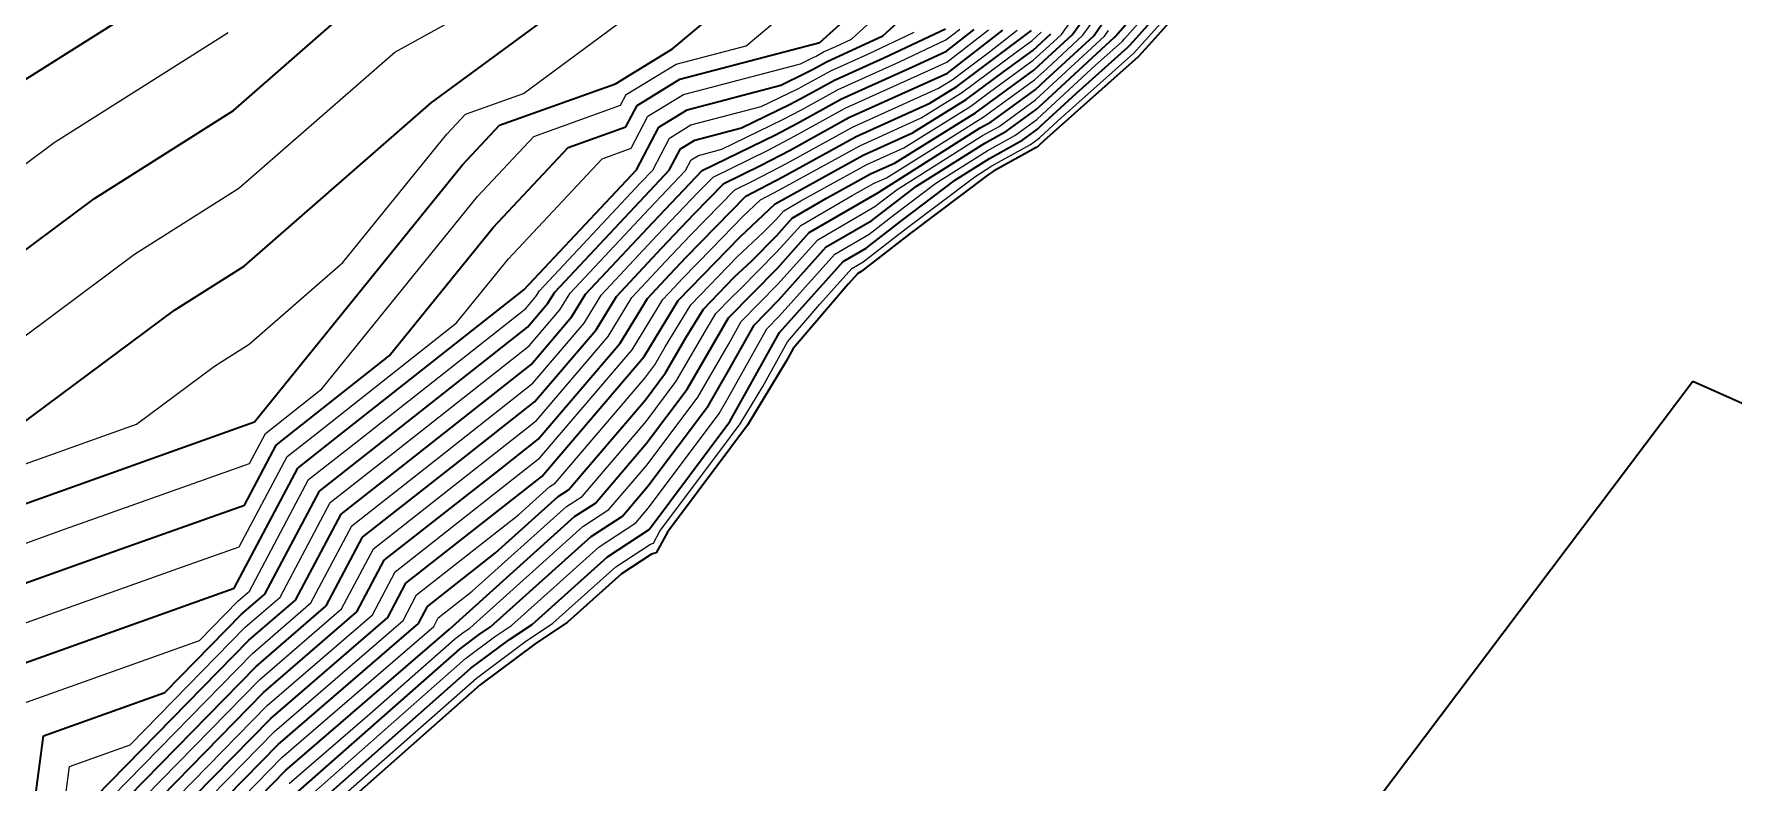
# Model space of a CAD drawing. Header units: millimetres. Extents: x -859836 to 307983, y -308065 to 649894.
# Drawn here: x -87204 to 3435, y -94236 to -54347 of the extents above; entities that cross this region are included whole.
import ezdxf

# ---------------------------------------------------------------- set-up
doc = ezdxf.new("R2010")
doc.units = ezdxf.units.MM
for name, color, linetype, lineweight in [('C-TOPO', 7, 'Continuous', 9), ('C-TOPO-MAJR', 7, 'Continuous', 35), ('C-TOPO-MINR', 7, 'Continuous', 9)]:
    doc.layers.add(name, color=color, linetype=linetype, lineweight=lineweight)

msp = doc.modelspace()

# ---------------------------------------------------------------- linework, layer by layer
at = {"layer": 'C-TOPO', "lineweight": 35}
for p, q in [((-25203, -52072), (-27756, -54941)), ((-27756, -54941), (-28149, -55375)), ((-28330, -55563), (-33343, -60033)), ((-28149, -55375), (-28330, -55563)), ((-33774, -60407), (-36048, -61669)), ((-33657, -60322), (-33774, -60407)), ((-33628, -60296), (-33657, -60322)), ((-33343, -60033), (-33628, -60296)), ((-36321, -61842), (-40488, -64994)), ((-36048, -61669), (-36321, -61842)), ((-40488, -64994), (-43104, -67020)), ((-43104, -67020), (-43287, -67126)), ((-43796, -67694), (-46727, -71115)), ((-43287, -67126), (-43796, -67694)), ((-46727, -71115), (-47125, -71829)), ((-47125, -71829), (-49159, -75208)), ((-25979, -108939), (1242, -72864)), ((1242, -72864), (42460, -91198)), ((-49159, -75208), (-50049, -76390)), ((-50049, -76390), (-53436, -80922)), ((-53436, -80922), (-54028, -82016)), ((-54288, -82092), (-55885, -83131)), ((-54028, -82016), (-54288, -82092)), ((-55885, -83131), (-58762, -85717)), ((-58762, -85717), (-60486, -86867)), ((-60486, -86867), (-63412, -89056)), ((-63412, -89056), (-70487, -95303))]:
    msp.add_line(p, q, dxfattribs=at)
at = {"layer": 'C-TOPO-MAJR'}
for p, q in [((-45298, -54806), (-37595, -47782)), ((-66022, -58027), (-54561, -49581)), ((-53169, -55136), (-46791, -49791)), ((-88258, -57151), (-77136, -50117)), ((-41951, -54441), (-38100, -50929)), ((-29517, -54447), (-26631, -51095)), ((-28582, -54733), (-25506, -51277)), ((-76571, -58424), (-69915, -52621)), ((-31849, -54393), (-30970, -53158)), ((-41902, -55620), (-38605, -54075)), ((-38556, -55255), (-37076, -54106)), ((-38507, -56435), (-35548, -54137)), ((-38008, -57139), (-34019, -54168)), ((-33957, -55220), (-32998, -54347)), ((-30701, -54440), (-30263, -53825)), ((-56205, -56998), (-53169, -55136)), ((-52773, -56761), (-45298, -54806)), ((-44913, -55807), (-43600, -55213)), ((-43600, -55213), (-41951, -54441)), ((-40204, -56028), (-38556, -55255)), ((-35515, -56358), (-33957, -55220)), ((-33388, -58027), (-29590, -54521)), ((-33258, -56800), (-30701, -54440)), ((-33128, -55574), (-31849, -54393)), ((-31619, -57500), (-28894, -55071)), ((-29590, -54521), (-29558, -54492)), ((-29558, -54492), (-29556, -54491)), ((-29556, -54491), (-29554, -54488)), ((-29554, -54488), (-29517, -54447)), ((-28894, -55071), (-28796, -54969)), ((-28796, -54969), (-28582, -54733)), ((-45695, -56238), (-44913, -55807)), ((-44528, -56807), (-41902, -55620)), ((-44143, -57808), (-40204, -56028)), ((-33895, -56272), (-33128, -55574)), ((-62378, -59216), (-56205, -56998)), ((-55049, -58157), (-52773, -56761)), ((-52376, -58385), (-47393, -57082)), ((-47393, -57082), (-46090, -56444)), ((-46093, -57670), (-44528, -56807)), ((-46090, -56444), (-45695, -56238)), ((-43758, -58809), (-38507, -56435)), ((-37510, -57843), (-35515, -56358)), ((-37012, -58548), (-33895, -56272)), ((-33833, -57324), (-33258, -56800)), ((-46881, -58083), (-46093, -57670)), ((-46490, -59102), (-44143, -57808)), ((-40362, -59623), (-37510, -57843)), ((-39434, -58029), (-38008, -57139)), ((-36171, -59031), (-33833, -57324)), ((-33517, -59253), (-31619, -57500)), ((-83986, -63113), (-76571, -58424)), ((-76006, -66731), (-66022, -58027)), ((-55647, -59295), (-55049, -58157)), ((-53894, -59316), (-52376, -58385)), ((-49488, -59359), (-46881, -58083)), ((-46888, -60534), (-43758, -58809)), ((-43373, -59809), (-39434, -58029)), ((-41290, -61217), (-37012, -58548)), ((-35329, -59514), (-33771, -58376)), ((-33771, -58376), (-33388, -58027)), ((-64375, -61350), (-62378, -59216)), ((-58733, -60405), (-55647, -59295)), ((-55089, -61593), (-53894, -59316)), ((-51979, -60010), (-49488, -59359)), ((-51583, -61635), (-47673, -59721)), ((-47673, -59721), (-46490, -59102)), ((-47285, -61966), (-43373, -59809)), ((-42988, -60810), (-40362, -59623)), ((-42218, -62811), (-36761, -59358)), ((-36761, -59358), (-36171, -59031)), ((-36511, -60169), (-35329, -59514)), ((-34488, -59997), (-33709, -59428)), ((-33709, -59428), (-33517, -59253)), ((-62729, -64672), (-58733, -60405)), ((-53336, -61614), (-52738, -60476)), ((-52738, -60476), (-51979, -60010)), ((-48465, -61360), (-46888, -60534)), ((-40148, -62471), (-36511, -60169)), ((-36261, -60980), (-34488, -59997)), ((-75442, -75038), (-64375, -61350)), ((-61082, -67995), (-55089, -61593)), ((-54643, -62987), (-53336, -61614)), ((-50420, -62317), (-48465, -61360)), ((-47683, -63398), (-42988, -60810)), ((-42603, -61811), (-41290, -61217)), ((-38079, -62131), (-36261, -60980)), ((-54197, -64382), (-51583, -61635)), ((-52008, -63945), (-50420, -62317)), ((-49256, -62998), (-47285, -61966)), ((-44950, -63105), (-42603, -61811)), ((-41611, -63577), (-40148, -62471)), ((-41004, -64343), (-38079, -62131)), ((-100641, -75526), (-83986, -63113)), ((-59437, -68109), (-54643, -62987)), ((-52433, -66255), (-49256, -62998)), ((-49562, -65158), (-47683, -63398)), ((-46776, -64167), (-44950, -63105)), ((-45870, -64936), (-42218, -62811)), ((-53750, -65776), (-52008, -63945)), ((-47624, -65113), (-46776, -64167)), ((-44964, -65704), (-42529, -64288)), ((-42840, -65765), (-41004, -64343)), ((-42529, -64288), (-41611, -63577)), ((-68262, -71516), (-62729, -64672)), ((-57793, -68223), (-54197, -64382)), ((-52858, -68564), (-49562, -65158)), ((-48928, -66438), (-47624, -65113)), ((-47566, -66828), (-45870, -64936)), ((-56148, -68337), (-53750, -65776)), ((-47508, -68542), (-44964, -65704)), ((-44057, -66473), (-42840, -65765)), ((-79714, -69076), (-76006, -66731)), ((-53304, -67170), (-52433, -66255)), ((-50173, -69478), (-47566, -66828)), ((-49867, -67318), (-48928, -66438)), ((-47449, -70257), (-44057, -66473)), ((-54503, -68450), (-53304, -67170)), ((-51515, -69021), (-49867, -67318)), ((-71068, -75869), (-61082, -67995)), ((-60893, -69985), (-59801, -68707)), ((-59801, -68707), (-59437, -68109)), ((-58520, -69419), (-57793, -68223)), ((-57239, -70130), (-56148, -68337)), ((-55957, -70842), (-54503, -68450)), ((-54676, -71554), (-52858, -68564)), ((-48811, -69867), (-47508, -68542)), ((-88042, -75282), (-79714, -69076)), ((-60703, -71975), (-58520, -69419)), ((-52425, -70516), (-51515, -69021)), ((-52388, -73285), (-50173, -69478)), ((-68882, -76284), (-60893, -69985)), ((-60514, -73965), (-57239, -70130)), ((-53532, -72420), (-52425, -70516)), ((-50137, -72247), (-48811, -69867)), ((-50101, -75017), (-47449, -70257)), ((-73255, -75453), (-68262, -71516)), ((-60324, -75955), (-55957, -70842)), ((-60135, -77945), (-54676, -71554)), ((-66695, -76699), (-60703, -71975)), ((-54608, -73858), (-53532, -72420)), ((-51245, -74151), (-50137, -72247)), ((-54539, -76163), (-52388, -73285)), ((-64508, -77115), (-60514, -73965)), ((-58702, -78652), (-54608, -73858)), ((-54470, -78467), (-51245, -74151)), ((-88586, -79715), (-75442, -75038)), ((-54401, -80772), (-50101, -75017)), ((-74290, -76267), (-73255, -75453)), ((-73138, -77496), (-71068, -75869)), ((-62322, -77530), (-60324, -75955)), ((-75986, -79471), (-74290, -76267)), ((-71986, -78725), (-68882, -76284)), ((-70834, -79954), (-66695, -76699)), ((-57268, -79359), (-54539, -76163)), ((-76531, -83904), (-73138, -77496)), ((-69682, -81183), (-64508, -77115)), ((-68530, -82412), (-62322, -77530)), ((-67378, -83641), (-60135, -77945)), ((-74894, -84217), (-71986, -78725)), ((-59259, -79015), (-58702, -78652)), ((-55835, -80065), (-54470, -78467)), ((-82558, -81809), (-75986, -79471)), ((-62604, -82022), (-59259, -79015)), ((-58382, -80084), (-57268, -79359)), ((-73257, -84531), (-70834, -79954)), ((-65074, -86099), (-58382, -80084)), ((-57506, -81153), (-55835, -80065)), ((-71620, -84844), (-69682, -81183)), ((-62859, -85965), (-57506, -81153)), ((-56630, -82222), (-54401, -80772)), ((-92280, -85280), (-82558, -81809)), ((-69984, -85158), (-68530, -82412)), ((-66226, -84870), (-62604, -82022)), ((-60645, -85831), (-56630, -82222)), ((-89492, -88531), (-76531, -83904)), ((-76140, -85292), (-74894, -84217)), ((-68347, -85472), (-67378, -83641)), ((-75750, -86681), (-73257, -84531)), ((-75360, -88070), (-71620, -84844)), ((-74970, -89459), (-69984, -85158)), ((-66710, -85785), (-66226, -84870)), ((-80224, -89469), (-76140, -85292)), ((-74580, -90848), (-68347, -85472)), ((-74190, -92237), (-66710, -85785)), ((-73800, -93626), (-65074, -86099)), ((-63464, -86369), (-62859, -85965)), ((-61854, -86638), (-60645, -85831)), ((-83918, -95034), (-75750, -86681)), ((-64491, -87137), (-63464, -86369)), ((-63908, -88174), (-61854, -86638)), ((-73396, -95000), (-64491, -87137)), ((-82164, -95028), (-75360, -88070)), ((-71823, -95164), (-63908, -88174)), ((-86705, -91782), (-80224, -89469)), ((-80410, -95022), (-74970, -89459)), ((-78656, -95016), (-74580, -90848)), ((-87158, -95267), (-86705, -91782)), ((-76902, -95010), (-74190, -92237)), ((-75148, -95004), (-73800, -93626))]:
    msp.add_line(p, q, dxfattribs=at)
at = {"layer": 'C-TOPO-MINR'}
for p, q in [((-43625, -54623), (-37847, -49356)), ((-67968, -55324), (-62334, -52207)), ((-49233, -54971), (-46045, -52299)), ((-28096, -54855), (-25328, -51745)), ((-61113, -57513), (-55383, -53289)), ((-32424, -54370), (-31323, -52824)), ((-29068, -54610), (-27512, -52862)), ((-86122, -60132), (-76853, -54270)), ((-42751, -55417), (-40278, -54258)), ((-38580, -54665), (-37841, -54091)), ((-38531, -55845), (-36312, -54121)), ((-36263, -55301), (-34783, -54152)), ((-33988, -54694), (-33508, -54257)), ((-33063, -54960), (-32424, -54370)), ((-31275, -54416), (-30617, -53492)), ((-30126, -54463), (-29910, -54159)), ((-52971, -55948), (-49233, -54971)), ((-45105, -55306), (-44449, -55009)), ((-44449, -55009), (-43625, -54623)), ((-41053, -55824), (-38580, -54665)), ((-37759, -57491), (-34767, -55263)), ((-34767, -55263), (-33988, -54694)), ((-33926, -55746), (-33063, -54960)), ((-33323, -57413), (-30126, -54463)), ((-33193, -56187), (-31275, -54416)), ((-30604, -56011), (-29226, -54782)), ((-29226, -54782), (-29176, -54730)), ((-29176, -54730), (-29068, -54610)), ((-28562, -55361), (-28415, -55208)), ((-28415, -55208), (-28096, -54855)), ((-76289, -62577), (-67968, -55324)), ((-55627, -57577), (-52971, -55948)), ((-52574, -57573), (-46345, -55944)), ((-46345, -55944), (-45694, -55625)), ((-45694, -55625), (-45497, -55522)), ((-45497, -55522), (-45105, -55306)), ((-44720, -56307), (-42751, -55417)), ((-44335, -57308), (-41053, -55824)), ((-39356, -56231), (-38531, -55845)), ((-38258, -56787), (-36263, -55301)), ((-36263, -57453), (-33926, -55746)), ((-33864, -56798), (-33193, -56187)), ((-33453, -58640), (-30604, -56011)), ((-32633, -58990), (-28562, -55361)), ((-46485, -57264), (-45894, -56954)), ((-45894, -56954), (-44720, -56307)), ((-43950, -58308), (-39356, -56231)), ((-38971, -57232), (-38258, -56787)), ((-36591, -58789), (-33864, -56798)), ((-64200, -58622), (-61113, -57513)), ((-55926, -58146), (-55627, -57577)), ((-54472, -58737), (-52574, -57573)), ((-48440, -58221), (-46485, -57264)), ((-46292, -58386), (-44335, -57308)), ((-43565, -59309), (-38971, -57232)), ((-39898, -58826), (-37759, -57491)), ((-37261, -58195), (-36263, -57453)), ((-35750, -59272), (-33802, -57850)), ((-33802, -57850), (-33323, -57413)), ((-65199, -59689), (-64200, -58622)), ((-60556, -59810), (-55926, -58146)), ((-55368, -60444), (-54472, -58737)), ((-52178, -59198), (-48440, -58221)), ((-50535, -60497), (-47277, -58902)), ((-47277, -58902), (-46292, -58386)), ((-46689, -59818), (-43950, -58308)), ((-43180, -60310), (-39898, -58826)), ((-40826, -60420), (-37261, -58195)), ((-36886, -58953), (-36591, -58789)), ((-34909, -59755), (-33740, -58902)), ((-33740, -58902), (-33453, -58640)), ((-70732, -66533), (-65199, -59689)), ((-63552, -63011), (-60556, -59810)), ((-53316, -59896), (-52178, -59198)), ((-48069, -60540), (-46689, -59818)), ((-47087, -61250), (-43565, -59309)), ((-41183, -62641), (-36636, -59764)), ((-39615, -60679), (-36886, -58953)), ((-36636, -59764), (-35750, -59272)), ((-36386, -60575), (-34909, -59755)), ((-33582, -59866), (-32633, -58990)), ((-100001, -70476), (-86122, -60132)), ((-56911, -60999), (-55368, -60444)), ((-54213, -61604), (-53316, -59896)), ((-51781, -60823), (-50535, -60497)), ((-51001, -61976), (-48069, -60540)), ((-47484, -62682), (-43180, -60310)), ((-42795, -61310), (-40826, -60420)), ((-41754, -62014), (-39615, -60679)), ((-39114, -62301), (-36386, -60575)), ((-36136, -61385), (-34068, -60238)), ((-34068, -60238), (-33678, -59954)), ((-33678, -59954), (-33582, -59866)), ((-61906, -66334), (-56911, -60999)), ((-54866, -62290), (-54213, -61604)), ((-54420, -63684), (-52460, -61625)), ((-52460, -61625), (-52161, -61055)), ((-52161, -61055), (-51781, -60823)), ((-48860, -62179), (-47087, -61250)), ((-46316, -63252), (-42795, -61310)), ((-37045, -61961), (-36136, -61385)), ((-60260, -68052), (-54866, -62290)), ((-51795, -62790), (-51001, -61976)), ((-49838, -62657), (-48860, -62179)), ((-43584, -62958), (-42410, -62311)), ((-42410, -62311), (-41754, -62014)), ((-41307, -63960), (-39114, -62301)), ((-40700, -64726), (-37045, -61961)), ((-81850, -66095), (-76289, -62577)), ((-71852, -73277), (-63552, -63011)), ((-53974, -65079), (-51795, -62790)), ((-52220, -65100), (-49838, -62657)), ((-49409, -64078), (-48470, -63198)), ((-48470, -63198), (-47484, -62682)), ((-47230, -63783), (-46316, -63252)), ((-46323, -64551), (-43584, -62958)), ((-42373, -63550), (-41914, -63194)), ((-41914, -63194), (-41183, -62641)), ((-58615, -68166), (-54420, -63684)), ((-51057, -65781), (-49409, -64078)), ((-48305, -64918), (-47654, -64256)), ((-47654, -64256), (-47230, -63783)), ((-45417, -65320), (-42373, -63550)), ((-42684, -65026), (-41307, -63960)), ((-56970, -68280), (-53974, -65079)), ((-53527, -66473), (-52220, -65100)), ((-49715, -66238), (-48305, -64918)), ((-47595, -65970), (-46323, -64551)), ((-44510, -66089), (-42684, -65026)), ((-42995, -66503), (-40700, -64726)), ((-94341, -75404), (-81850, -66095)), ((-52645, -67409), (-51057, -65781)), ((-49550, -67958), (-47595, -65970)), ((-47537, -67685), (-45417, -65320)), ((-47479, -69400), (-44510, -66089)), ((-75724, -70884), (-70732, -66533)), ((-64672, -69756), (-61906, -66334)), ((-55325, -68393), (-53527, -66473)), ((-52187, -68793), (-49715, -66238)), ((-45300, -68749), (-43604, -66857)), ((-43604, -66857), (-42995, -66503)), ((-53680, -68507), (-53081, -67867)), ((-53081, -67867), (-52645, -67409)), ((-50020, -68398), (-49550, -67958)), ((-49492, -69673), (-47537, -67685)), ((-60988, -68990), (-60442, -68351)), ((-60442, -68351), (-60260, -68052)), ((-59160, -69063), (-58615, -68166)), ((-57879, -69774), (-56970, -68280)), ((-56598, -70486), (-55325, -68393)), ((-55317, -71198), (-53680, -68507)), ((-53550, -71035), (-52187, -68793)), ((-50844, -69249), (-50020, -68398)), ((-47025, -70762), (-45300, -68749)), ((-72162, -75661), (-64672, -69756)), ((-69975, -76076), (-60988, -68990)), ((-60798, -70980), (-59160, -69063)), ((-60609, -72970), (-57879, -69774)), ((-51299, -69997), (-50844, -69249)), ((-50155, -70863), (-49492, -69673)), ((-48130, -70062), (-47479, -69400)), ((-60419, -74960), (-56598, -70486)), ((-52960, -72852), (-51299, -69997)), ((-50119, -73632), (-48130, -70062)), ((-77578, -72057), (-75724, -70884)), ((-67788, -76492), (-60798, -70980)), ((-60230, -76950), (-55317, -71198)), ((-54104, -71987), (-53550, -71035)), ((-51816, -73718), (-50155, -70863)), ((-48350, -73142), (-47025, -70762)), ((-81742, -75160), (-77578, -72057)), ((-54642, -72706), (-54104, -71987)), ((-74348, -75246), (-71852, -73277)), ((-65602, -76907), (-60609, -72970)), ((-59418, -78299), (-54642, -72706)), ((-54573, -75011), (-52960, -72852)), ((-49547, -75129), (-48350, -73142)), ((-54505, -77315), (-51816, -73718)), ((-50673, -74584), (-50119, -73632)), ((-91600, -78667), (-81742, -75160)), ((-63415, -77322), (-60419, -74960)), ((-57985, -79005), (-54573, -75011)), ((-54436, -79620), (-50673, -74584)), ((-50070, -75824), (-49547, -75129)), ((-75714, -77254), (-74866, -75652)), ((-74866, -75652), (-74348, -75246)), ((-73714, -76881), (-72162, -75661)), ((-72562, -78110), (-69975, -76076)), ((-53834, -80860), (-50070, -75824)), ((-76258, -81687), (-73714, -76881)), ((-71410, -79339), (-67788, -76492)), ((-70258, -80568), (-65602, -76907)), ((-61228, -77738), (-60230, -76950)), ((-85572, -80762), (-75714, -77254)), ((-69106, -81797), (-63415, -77322)), ((-67954, -83026), (-61228, -77738)), ((-56552, -79712), (-54505, -77315)), ((-75712, -84060), (-72562, -78110)), ((-61370, -79984), (-59697, -78480)), ((-59697, -78480), (-59418, -78299)), ((-74075, -84374), (-71410, -79339)), ((-63839, -84061), (-58820, -79549)), ((-58820, -79549), (-57985, -79005)), ((-57944, -80618), (-56552, -79712)), ((-55118, -80419), (-54436, -79620)), ((-72439, -84688), (-70258, -80568)), ((-66802, -84255), (-61370, -79984)), ((-63966, -86032), (-57944, -80618)), ((-57068, -81687), (-55118, -80419)), ((-93673, -83654), (-85572, -80762)), ((-56191, -82756), (-54335, -81548)), ((-54335, -81548), (-54182, -81504)), ((-54182, -81504), (-53834, -80860)), ((-79544, -82856), (-76258, -81687)), ((-70802, -85001), (-69106, -81797)), ((-61752, -85898), (-57068, -81687)), ((-90886, -86905), (-79544, -82856)), ((-69165, -85315), (-67954, -83026)), ((-59537, -85764), (-56191, -82756)), ((-76335, -84598), (-75712, -84060)), ((-67529, -85628), (-66802, -84255)), ((-65650, -85484), (-63839, -84061)), ((-78377, -86686), (-76335, -84598)), ((-75945, -85987), (-74075, -84374)), ((-75555, -87376), (-72439, -84688)), ((-75165, -88765), (-70802, -85001)), ((-82071, -92251), (-75945, -85987)), ((-74775, -90154), (-69165, -85315)), ((-74385, -91542), (-67529, -85628)), ((-73995, -92931), (-65892, -85942)), ((-65892, -85942), (-65650, -85484)), ((-64269, -86234), (-63966, -86032)), ((-62659, -86503), (-61752, -85898)), ((-61050, -86773), (-59537, -85764)), ((-88099, -90157), (-78377, -86686)), ((-69295, -90602), (-64782, -86618)), ((-64782, -86618), (-64269, -86234)), ((-64199, -87656), (-62659, -86503)), ((-63616, -88693), (-61050, -86773)), ((-83041, -95031), (-75555, -87376)), ((-72609, -95082), (-64199, -87656)), ((-81287, -95025), (-75165, -88765)), ((-71037, -95246), (-63616, -88693)), ((-79533, -95019), (-74775, -90154)), ((-73605, -94320), (-69295, -90602)), ((-77779, -95013), (-74385, -91542)), ((-85311, -93408), (-82071, -92251)), ((-76025, -95007), (-73995, -92931)), ((-85538, -95150), (-85311, -93408))]:
    msp.add_line(p, q, dxfattribs=at)

doc.saveas('drawing.dxf')
